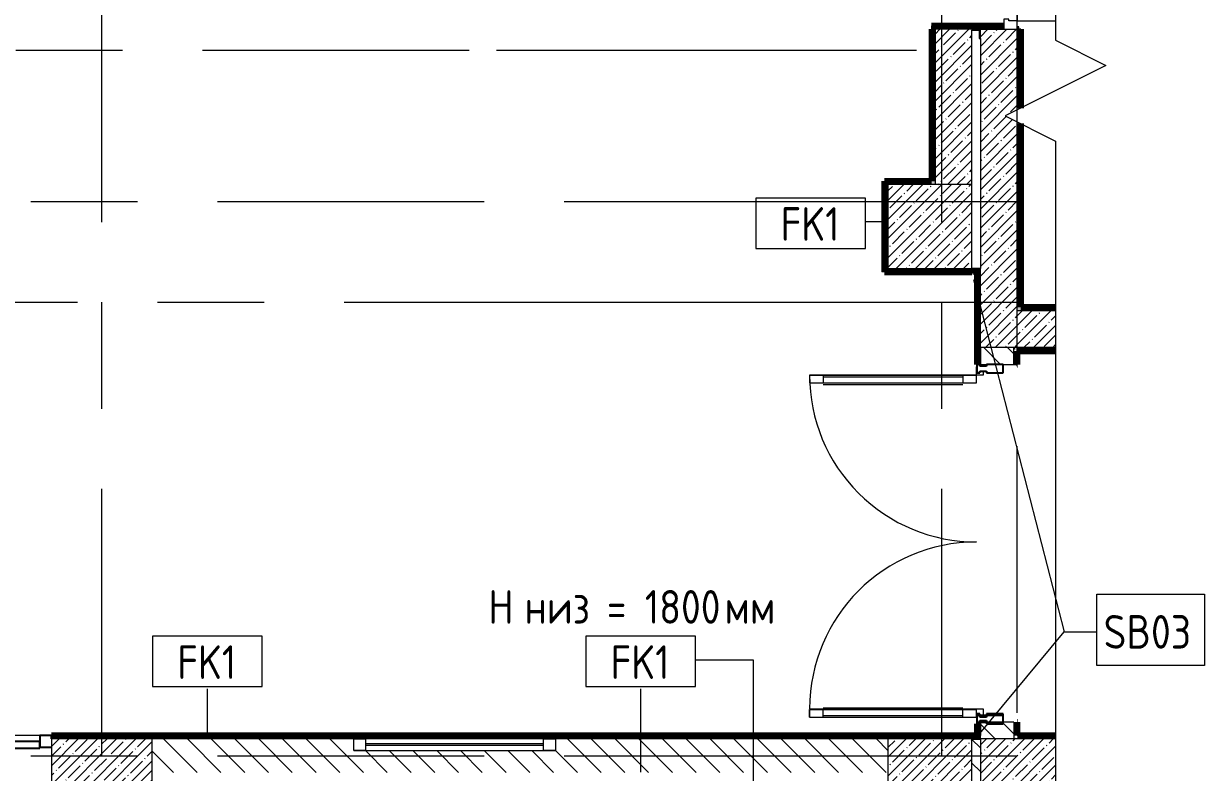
# Model space of a CAD drawing. Header units: millimetres. Extents: x -5426 to 189269, y -8553 to 29000.
# Drawn here: x 32844 to 39874, y 7701 to 12159 of the extents above; entities that cross this region are included whole.
import ezdxf

# ---------------------------------------------------------------- set-up
doc = ezdxf.new("R2010")
doc.units = ezdxf.units.MM
doc.linetypes.add('Осевая', pattern=[3175, 635, -476.25, 1587.5, -476.25])
for name, color, linetype, lineweight in [('A-DETL', 7, 'Continuous', 9), ('A-DETL-GENF', 7, 'Continuous', 9), ('A-DOOR', 7, 'Continuous', 9), ('A-DOOR-1', 7, 'Continuous', 13), ('A-DOOR-FRAM', 7, 'Continuous', 13), ('A-GLAZ', 7, 'Continuous', 9), ('A-GLAZ-1', 7, 'Continuous', 13), ('A-GLAZ-CURT', 7, 'Continuous', 9), ('A-GLAZ-CURT-1', 7, 'Continuous', 25), ('A-GLAZ-CWMG', 7, 'Continuous', 9), ('A-GLAZ-CWMG-1', 7, 'Continuous', 25), ('A-WALL', 7, 'Continuous', 9), ('A-WALL-IDEN', 7, 'Continuous', 9), ('I-WALL', 7, 'Continuous', 9), ('S-COLS', 7, 'Continuous', 9), ('Оси', 7, 'Continuous', 9), ('Оси-2', 7, 'Осевая', 9)]:
    doc.layers.add(name, color=color, linetype=linetype, lineweight=lineweight)
for name, color, linetype, lineweight, true_color in [('A-DETL-GENF-1', 1, 'Continuous', 9, 0xff0000), ('A-WALL-1', 7, 'Continuous', 9, 0xc0c0c0), ('A-WALL-3', 7, 'Continuous', 9, 0xff80c0), ('G-ANNO-TEXT-1', 7, 'Continuous', 9, 0x3c3c3c), ('I-WALL-3', 7, 'Continuous', 9, 0xc0c0c0), ('I-WALL-6', 7, 'Continuous', 80, 0xff80c0)]:
    doc.layers.add(name, color=color, linetype=linetype, lineweight=lineweight, true_color=true_color)
doc.styles.add('GOST Common_1', font='GOST_Common.ttf', dxfattribs={"width": 0.9, "height": 200})
pattern_1 = [(45, (0, 0), (-57.02463, 57.02463), []), (45, (57.025, 0), (-57.02463, 57.02463), [100.806, -20.161, 3.353, -16.808])]
pattern_2 = [(135, (0, 0), (-70.71068, -70.71068), [])]
pattern_3 = [(0, (0, 0), (121.92, 30.48), [10.058, -81.382, 10.058, -81.382, -487.68]), (0, (0, 0), (121.92, 30.48), [-182.88, 10.058, -172.822, 10.058, -81.382, -213.36]), (0, (0, 0), (121.92, 30.48), [-457.2, 10.058, -50.902, 10.058, -142.342]), (120, (45.72, 15.24), (-87.356454, 90.345817), [10.058, -81.382, 10.058, -81.382, -487.68]), (120, (45.72, 15.24), (-87.356454, 90.345817), [-182.88, 10.058, -172.822, 10.058, -81.382, -213.36]), (120, (45.72, 15.24), (-87.356454, 90.345817), [-457.2, 10.058, -50.902, 10.058, -142.342]), (240, (60.96, 76.2), (-34.563546, -120.825817), [10.058, -81.382, 10.058, -81.382, -487.68]), (240, (60.96, 76.2), (-34.563546, -120.825817), [-182.88, 10.058, -172.822, 10.058, -81.382, -213.36]), (240, (60.96, 76.2), (-34.563546, -120.825817), [-457.2, 10.058, -50.902, 10.058, -142.342])]

# ---------------------------------------------------------------- blocks, each defined once
blk = doc.blocks.new('BSC_Колонна _Прямоугольная - 500х500-23286270-План отделки стен 3 этажа в осях 1-12')
at = {"layer": 'S-COLS'}
h = blk.add_hatch(dxfattribs=at)
h.set_pattern_fill('FP_2', color=256, style=0, pattern_type=2)
h.set_pattern_definition([(45, (-38790, -7650), (-57.02463, 57.02463), []), (45, (-38732.975, -7650), (-57.02463, 57.02463), [100.806, -20.161, 3.353, -16.808])])
h.paths.add_polyline_path([(-250, -250), (197.7, -250), (197.7, 250), (-250, 249)])
for p, q in [((197.7, 250), (-250, 250)), ((-250, 249), (-250, -250)), ((-250, -250), (197.7, -250))]:
    blk.add_line(p, q, dxfattribs=at)
blk = doc.blocks.new('BSC_Колонна _Прямоугольная - 600х600-V10-План отделки стен 3 этажа в осях 1-12')
at = {"layer": 'S-COLS'}
h = blk.add_hatch(dxfattribs=at)
h.set_pattern_fill('FP_13', color=256, style=0, pattern_type=2)
h.set_pattern_definition([(45, (-33310, -7600), (-57.02463, 57.02463), []), (45, (-33252.975, -7600), (-57.02463, 57.02463), [100.806, -20.161, 3.353, -16.808])])
h.paths.add_polyline_path([(-300, -300), (300, -300), (300, 300), (-300, 300)])
for p, q in [((300, 300), (-300, 300)), ((-300, 300), (-300, -300)), ((300, -300), (300, 300)), ((-300, -300), (300, -300))]:
    blk.add_line(p, q, dxfattribs=at)
blk = doc.blocks.new('BSC_Колонна _Прямоугольная - 500х500-V20-План отделки стен 3 этажа в осях 1-12')
at = {"layer": 'S-COLS'}
h = blk.add_hatch(dxfattribs=at)
h.set_pattern_fill('FP_23', color=256, style=0, pattern_type=2)
h.set_pattern_definition([(45, (-38240, -7650), (-57.02463, 57.02463), []), (45, (-38182.975, -7650), (-57.02463, 57.02463), [100.806, -20.161, 3.353, -16.808])])
h.paths.add_polyline_path([(-250, -250), (250, -250), (250, 250), (-250, 250)])
for p, q in [((250, 250), (-250, 250)), ((-250, 250), (-250, -250)), ((250, -250), (250, 249)), ((-250, -250), (250, -250))]:
    blk.add_line(p, q, dxfattribs=at)
blk = doc.blocks.new('110_Дверь_СКБ_2Ст - Д-2 1450x2100h_Лестничная клетка EIS60-31576737-План отделки стен 3 этажа в осях 1-12')
at = {"layer": 'A-DOOR'}
for centre, radius, start, end in [((-637.5, 110), 900, 0, 14.67431), ((662.5, 110), 400, 145.24335, 180)]:
    blk.add_arc(centre, radius, start, end, dxfattribs=at)
at = {"layer": 'A-DOOR-1'}
for p, q in [((-637.5, 337.7), (-637.5, 110)), ((-587.5, 110), (-587.5, 337.7)), ((612.5, 337.7), (612.5, 110)), ((662.5, 110), (662.5, 337.7)), ((-637.5, 110), (-587.5, 110)), ((612.5, 110), (662.5, 110))]:
    blk.add_line(p, q, dxfattribs=at)
at = {"layer": 'A-DOOR-FRAM'}
for p, q in [((-672.5, 118), (-742.5, 118)), ((-742.5, 118), (-742.5, 110)), ((-742.5, 110), (-672.5, 110)), ((-637.5, 110), (-687.5, 110)), ((-687.5, 110), (-687.5, 30)), ((-672.5, 110), (-672.5, 118)), ((-637.5, 60), (-637.5, 110)), ((662.5, 110), (662.5, 60)), ((712.5, 110), (662.5, 110)), ((767.5, 118), (697.5, 118)), ((697.5, 118), (697.5, 110)), ((697.5, 110), (767.5, 110)), ((712.5, 30), (712.5, 110)), ((767.5, 110), (767.5, 118)), ((-687.5, 30), (-627.5, 30)), ((-672.5, 30), (-687.5, 30)), ((-687.5, 30), (-687.5, -110)), ((-672.5, -110), (-672.5, 30)), ((-627.5, 60), (-637.5, 60)), ((-627.5, 30), (-627.5, 60)), ((662.5, 60), (652.5, 60)), ((652.5, 60), (652.5, 30)), ((652.5, 30), (712.5, 30)), ((712.5, 30), (697.5, 30)), ((697.5, 30), (697.5, -110)), ((712.5, -110), (712.5, 30)), ((-687.5, -110), (-742.5, -110)), ((-742.5, -110), (-742.5, -118)), ((-742.5, -118), (-687.5, -118)), ((767.5, -110), (718.5, -110)), ((718.5, -118), (767.5, -118)), ((767.5, -118), (767.5, -110))]:
    blk.add_line(p, q, dxfattribs=at)
blk = doc.blocks.new('BSC_Колонна _Прямоугольная - 500х500-V32-План отделки стен 3 этажа в осях 1-12')
at = {"layer": 'S-COLS'}
h = blk.add_hatch(dxfattribs=at)
h.set_pattern_fill('FP_35', color=256, style=0, pattern_type=2)
h.set_pattern_definition([(45, (-38240, -10950), (-57.02463, 57.02463), []), (45, (-38182.975, -10950), (-57.02463, 57.02463), [100.806, -20.161, 3.353, -16.808])])
h.paths.add_polyline_path([(-250, -250), (250, -250), (250, 250), (-250, 250), (-250, -172.7)])
for p, q in [((250, 250), (-250, 250)), ((-250, 250), (-250, -250)), ((250, -250), (250, 250)), ((-250, -250), (250, -250))]:
    blk.add_line(p, q, dxfattribs=at)
blk = doc.blocks.new('120_Окно_СКБ_1Ст - 120_Окно_СКБ_1Ст 400х1200 EI30-24228909-План отделки стен 3 этажа в осях 1-12')
at = {"layer": 'A-GLAZ'}
for p, q in [((600, 100), (-600, 100)), ((-600, 30), (600, 30)), ((530, 70), (-530, 70)), ((530, 60), (-530, 60))]:
    blk.add_line(p, q, dxfattribs=at)
at = {"layer": 'A-GLAZ-1'}
for p, q in [((-600, 30), (-600, 100)), ((-600, 100), (-530, 100)), ((-530, 100), (-530, 30)), ((530, 30), (530, 100)), ((530, 100), (600, 100)), ((600, 100), (600, 30)), ((-530, 30), (-600, 30)), ((600, 30), (530, 30))]:
    blk.add_line(p, q, dxfattribs=at)
blk = doc.blocks.new('Прямоугольный импост - 50 x 70 мм-31700031-План отделки стен 3 этажа в осях 1-12')
at = {"layer": 'A-GLAZ-CWMG-1'}
for p, q in [((-70, 35), (0, 35)), ((-70, -35), (-70, 35)), ((0, -35), (-70, -35)), ((0, -15), (0, -35))]:
    blk.add_line(p, q, dxfattribs=at)
blk = doc.blocks.new('Системная панель - Стекло - 40мм-32257331-План отделки стен 3 этажа в осях 1-12')
at = {"layer": 'A-GLAZ-CURT'}
h = blk.add_hatch(dxfattribs=at)
h.set_pattern_fill('FP_42', color=256, style=0, pattern_type=2)
h.set_pattern_definition([(45, (-32642.5, -7785), (-282.8427, 282.8427), [200, -600]), (45, (-32842.5, -7885), (-282.8427, 282.8427), [600, -200]), (45, (-32442.5, -7985), (-282.8427, 282.8427), [200, -600])])
h.paths.add_polyline_path([(397.5, -40), (397.5, 0), (-397.5, 0), (-397.5, -40)])
at = {"layer": 'A-GLAZ-CURT-1'}
for p, q in [((397.5, 0), (-397.5, 0)), ((-397.5, 0), (-397.5, -40)), ((397.5, -40), (397.5, 0)), ((-397.5, -40), (397.5, -40))]:
    blk.add_line(p, q, dxfattribs=at)
blk = doc.blocks.new('Прямоугольный импост - 50 x 70 мм-31720914-План отделки стен 3 этажа в осях 1-12')
at = {"layer": 'A-GLAZ-CWMG'}
blk.add_line((32940, 7920), (32145, 7920), dxfattribs=at)
blk = doc.blocks.new('Прямоугольный импост - Импост структурный с накладкой - 160мм Темный-31239214-План отделки стен 3 этажа в осях 1-12')
at = {"layer": 'A-GLAZ-CWMG-1'}
for p, q in [((-50, 0), (-50, 17)), ((-50, 17), (0, 17)), ((-40, 0), (-50, 0)), ((-40, -40), (-40, 0)), ((0, 0), (-10, 0)), ((-10, 0), (-10, -40)), ((0, 17), (0, 0)), ((-50, -140), (-50, -40)), ((-50, -40), (-40, -40)), ((-10, -40), (0, -40)), ((0, -40), (0, -140)), ((0, -140), (-50, -140))]:
    blk.add_line(p, q, dxfattribs=at)
blk = doc.blocks.new('Дверь_Витражная_остекление_ - ДВН_ДАО_Главный вход_1800 в свету 5-32258809-План отделки стен 3 этажа в осях 1-12')
at = {"layer": 'A-DETL-GENF'}
for p, q in [((-947.5, -20), (-992.5, -20)), ((-992.5, -1012.5), (-992.5, -20)), ((-947.5, -20), (-992.5, -20)), ((-992.5, -20), (-992.5, -1012.5)), ((-947.5, -1012.5), (-947.5, -20)), ((-947.5, -1012.5), (-947.5, -20)), ((997.5, -1012.5), (997.5, -20)), ((997.5, -20), (997.5, -1012.5)), ((1042.5, -1012.5), (1042.5, -20)), ((1042.5, -1012.5), (1042.5, -20)), ((-992.5, -100), (-947.5, -100)), ((-982.5, -932.5), (-982.5, -100)), ((-938.5, -932.5), (-938.5, -100)), ((988.5, -932.5), (988.5, -100)), ((1042.5, -100), (997.5, -100)), ((1032.5, -932.5), (1032.5, -100)), ((-992.5, -932.5), (-947.5, -932.5)), ((1042.5, -932.5), (997.5, -932.5)), ((-992.5, -1012.5), (-947.5, -1012.5)), ((-992.5, -1012.5), (-947.5, -1012.5)), ((1042.5, -1012.5), (997.5, -1012.5)), ((997.5, -1012.5), (1042.5, -1012.5))]:
    blk.add_line(p, q, dxfattribs=at)
at = {"layer": 'A-DOOR'}
for p, q in [((-992.5, -1012.5), (-992.5, -20)), ((992.5, -1012.5), (992.5, -20))]:
    blk.add_line(p, q, dxfattribs=at)
for centre, start, end in [((-992.5, -20), 270, 0), ((992.5, -20), 180, 270)]:
    blk.add_arc(centre, 992.5, start, end, dxfattribs=at)
at = {"layer": 'A-DOOR-1'}
for p, q in [((-1017.5, 20), (-992.5, 20)), ((-992.5, 20), (-992.5, -20)), ((992.5, 20), (1032.5, 20)), ((992.5, -20), (992.5, 20)), ((-1042.5, -20), (-1042.5, -17)), ((-992.5, -20), (-1042.5, -20)), ((1042.5, -20), (992.5, -20)), ((1042.5, -17), (1042.5, -20))]:
    blk.add_line(p, q, dxfattribs=at)
blk = doc.blocks.new('Прямоугольный импост - Импост структурный с накладкой - 160мм Темный-31915521-План отделки стен 3 этажа в осях 1-12')
at = {"layer": 'A-GLAZ-CWMG-1'}
for p, q in [((-25, 0), (-25, 17)), ((-25, 17), (25, 17)), ((-15, 0), (-25, 0)), ((-15, -40), (-15, 0)), ((25, 0), (15, 0)), ((15, 0), (15, -40)), ((25, 17), (25, 0)), ((-25, -140), (-25, -40)), ((-25, -40), (-15, -40)), ((15, -40), (25, -40)), ((25, -40), (25, -140)), ((25, -140), (-25, -140))]:
    blk.add_line(p, q, dxfattribs=at)
blk = doc.blocks.new('Прямоугольный импост - Импост структурный с накладкой - 160мм Темный-32469899-План отделки стен 3 этажа в осях 1-12')
at = {"layer": 'A-GLAZ-CWMG-1'}
for p, q in [((0, 17), (-50, 17)), ((-50, 17), (-50, 0)), ((-50, 0), (-40, 0)), ((-40, 0), (-40, -40)), ((-10, -40), (-10, 0)), ((-10, 0), (0, 0)), ((0, 0), (0, 17)), ((-40, -40), (-50, -40)), ((-50, -40), (-50, -140)), ((0, -40), (-10, -40)), ((0, -140), (0, -40)), ((-50, -140), (0, -140))]:
    blk.add_line(p, q, dxfattribs=at)
blk = doc.blocks.new('DET_L_Линия разрыва - М100-30654710-План отделки стен 3 этажа в осях 1-12')
at = {"layer": 'A-DETL-GENF'}
for p, q in [((11889.9, 300), (11739.9, 0)), ((12189.9, -300), (11889.9, 300)), ((11739.9, 0), (0, 0)), ((12339.9, 0), (12189.9, -300)), ((24079.7, 0), (12339.9, 0))]:
    blk.add_line(p, q, dxfattribs=at)
blk = doc.blocks.new('М_стена_0001 - Типоразмер_без рамки-25382661-План отделки стен 3 этажа в осях 1-12')
at = {"layer": 'A-WALL-IDEN'}
for p, q in [((3.258, 1.523), (-3.273, 1.523)), ((-3.273, 1.523), (-3.273, -1.477)), ((3.258, -1.477), (3.258, 1.523)), ((-3.273, -1.477), (3.258, -1.477))]:
    blk.add_line(p, q, dxfattribs=at)

msp = doc.modelspace()

# ---------------------------------------------------------------- hatches: boundary and pattern name
at = {"layer": 'A-DETL-GENF-1'}
for points in [[(38540, 12119), (38540, 12140), (38490, 12140), (38490, 12119)], [(38540, 10679), (38540, 10700), (38490, 10700), (38490, 10679)], [(38540, 7899), (38540, 7920), (38490, 7920), (38490, 7899)]]:
    msp.add_hatch(color=256, dxfattribs=at).paths.add_polyline_path(points)
at = {"layer": 'I-WALL'}
h = msp.add_hatch(dxfattribs=at)
h.set_pattern_fill('FP_12', color=256, style=0, pattern_type=2)
h.set_pattern_definition(pattern_1)
h.paths.add_polyline_path([(38490, 11200), (38490, 11200), (38490, 12125), (38270, 12125), (38270, 11200)])
h.paths.add_polyline_path([(38270, 13525), (38490, 13525), (38490, 15200), (38270, 15200), (38270, 14601.3)])
h = msp.add_hatch(dxfattribs=at)
h.set_pattern_fill('FP_12', color=256, style=0, pattern_type=2)
h.set_pattern_definition(pattern_1)
h.paths.add_polyline_path([(38740, 10230), (38760, 10230), (38760, 11573.7), (38687.7, 11609.9), (38760, 11646), (38760, 12125), (38540, 12125), (38540, 10230)])
h.paths.add_polyline_path([(38760, 13525), (38760, 15200), (38540, 15200), (38540, 13525), (38710, 13525)])
h = msp.add_hatch(dxfattribs=at)
h.set_pattern_fill('FP_36', color=256, style=0, pattern_type=2)
h.set_pattern_definition(pattern_3)
h.paths.add_polyline_path([(38270, 11200), (38270, 12125), (38250, 12125), (38250, 11200)])
h.paths.add_polyline_path([(38270, 13525), (38270, 14980), (38250, 14980), (38250, 13525)])
h = msp.add_hatch(dxfattribs=at)
h.set_pattern_fill('FP_36', color=256, style=0, pattern_type=2)
h.set_pattern_definition(pattern_3)
h.paths.add_polyline_path([(38780, 10450), (38780, 11563.7), (38760, 11573.7), (38760, 10450)])
h.paths.add_polyline_path([(38760, 11646), (38780, 11656), (38780, 12125), (38768, 12125), (38768, 12070), (38760, 12070), (38760, 11909.9)])
h.paths.add_polyline_path([(38780, 13525), (38780, 14960), (38760, 14960), (38760.8, 13580), (38768, 13580), (38768, 13525)])
h = msp.add_hatch(dxfattribs=at)
h.set_pattern_fill('FP_36', color=256, style=0, pattern_type=2)
h.set_pattern_definition(pattern_3)
h.paths.add_polyline_path([(38490, 12125), (38490, 12140), (38680, 12140), (38680, 12145), (38250, 12145), (38250, 12125)])
h = msp.add_hatch(dxfattribs=at)
h.set_pattern_fill('FP_36', color=256, style=0, pattern_type=2)
h.set_pattern_definition(pattern_3)
h.paths.add_polyline_path([(38250, 11200), (38249, 11220), (37970, 11220), (37970, 11200), (37990, 11200)])
h = msp.add_hatch(dxfattribs=at)
h.set_pattern_fill('FP_36', color=256, style=0, pattern_type=2)
h.set_pattern_definition(pattern_3)
h.paths.add_polyline_path([(37990, 10680), (37990, 11200), (37970, 11200), (37970, 10680)])
h = msp.add_hatch(dxfattribs=at)
h.set_pattern_fill('FP_36', color=256, style=0, pattern_type=2)
h.set_pattern_definition(pattern_3)
h.paths.add_polyline_path([(37990, 10680), (38490, 10681.1), (38490, 10700), (37990, 10700)])
h = msp.add_hatch(dxfattribs=at)
h.set_pattern_fill('FP_36', color=256, style=0, pattern_type=2)
h.set_pattern_definition(pattern_3)
h.paths.add_polyline_path([(38521, 7920), (38540, 7920), (38540, 8000), (38520, 8000), (38520, 7920)])
h.paths.add_polyline_path([(38540, 10130), (38540, 10679), (38520, 10679), (38520, 10130)])
h = msp.add_hatch(dxfattribs=at)
h.set_pattern_fill('FP_12', color=256, style=0, pattern_type=2)
h.set_pattern_definition(pattern_1)
h.paths.add_polyline_path([(38987.7, 10230), (38987.7, 10450), (38760, 10450), (38760, 10230)])
h = msp.add_hatch(dxfattribs=at)
h.set_pattern_fill('FP_36', color=256, style=0, pattern_type=2)
h.set_pattern_definition(pattern_3)
h.paths.add_polyline_path([(38780, 10450), (38987.7, 10450), (38987.7, 10470), (38780, 10470)])
h = msp.add_hatch(dxfattribs=at)
h.set_pattern_fill('FP_10', color=256, style=0, pattern_type=2)
h.set_pattern_definition(pattern_2)
h.paths.add_polyline_path([(38616.5, 7900), (38740, 7900), (38740, 8000), (38540, 8000), (38540, 7900)])
h.paths.add_polyline_path([(38540, 10130), (38740, 10130), (38740, 10230), (38540, 10230)])
h = msp.add_hatch(dxfattribs=at)
h.set_pattern_fill('FP_36', color=256, style=0, pattern_type=2)
h.set_pattern_definition(pattern_3)
h.paths.add_polyline_path([(38740, 7900), (38760, 7900), (38760, 7980), (38740, 7980), (38740, 7909.3)])
h.paths.add_polyline_path([(38740, 10130), (38760, 10130), (38760, 10230), (38740, 10230)])
h = msp.add_hatch(dxfattribs=at)
h.set_pattern_fill('FP_36', color=256, style=0, pattern_type=2)
h.set_pattern_definition(pattern_3)
h.paths.add_polyline_path([(38760, 10210), (38987.7, 10210), (38987.7, 10230), (38760, 10230)])
h = msp.add_hatch(dxfattribs=at)
h.set_pattern_fill('FP_36', color=256, style=0, pattern_type=2)
h.set_pattern_definition(pattern_3)
h.paths.add_polyline_path([(37990, 7900), (38490, 7900), (38490, 7920), (33010, 7920), (33010, 7900), (37885.8, 7900)])
h.paths.add_polyline_path([(30510, 7900), (30510, 7920), (27465, 7920), (27465, 7908), (27495, 7908), (27495, 7900), (29809.7, 7900)])
h.paths.add_polyline_path([(26160, 7900), (26335, 7900.3), (26335, 7908), (26365, 7908), (26365, 7920), (24051, 7920), (24051, 7900), (25560, 7900)])
h.paths.add_polyline_path([(20609.5, 7900), (22611, 7900), (22611, 7920), (15009.3, 7920), (15009.3, 7900), (19409.5, 7900)])
h.paths.add_polyline_path([(10117.8, 7900), (13569.3, 7900), (13569.3, 7920), (6530, 7920), (6530, 7900), (8260, 7900)])
h.paths.add_polyline_path([(3340, 7900), (4030, 7900), (4030, 7920), (3285, 7920), (3285, 7908), (3340, 7908)])
h.paths.add_polyline_path([(1830, 7900), (1830, 7908), (1885, 7908), (1885, 7920), (1250, 7920), (1250, 7900), (1348.9, 7900)])
h = msp.add_hatch(dxfattribs=at)
h.set_pattern_fill('FP_10', color=256, style=0, pattern_type=2)
h.set_pattern_definition(pattern_2)
h.paths.add_polyline_path([(37190, 7700), (37990, 7700), (37990, 7900), (36010, 7900), (36010, 7830), (34810, 7830), (34810, 7900), (33610, 7900), (33610, 7700), (36424.3, 7700)])
h.paths.add_polyline_path([(38540, 7700), (38540, 7899), (38490, 7899), (38490, 7700)])
h.paths.add_polyline_path([(29809.7, 7700), (30510, 7700), (30510, 7900), (29809.7, 7900), (29809.7, 7857.2)])
h = msp.add_hatch(dxfattribs=at)
h.set_pattern_fill('FP_36', color=256, style=0, pattern_type=2)
h.set_pattern_definition(pattern_3)
h.paths.add_polyline_path([(38987.7, 7900), (38987.7, 7920), (38760, 7920), (38760, 7900)])

# ---------------------------------------------------------------- linework, layer by layer
at = {"layer": 'A-DETL'}
for p, q in [((38540, 12140), (38490, 12140)), ((38490, 12140), (38490, 12119)), ((38490, 12119), (38540, 12119)), ((38540, 12119), (38540, 12140)), ((38540, 10700), (38490, 10700)), ((38490, 10700), (38490, 10679)), ((38540, 10679), (38540, 10700)), ((38490, 10679), (38540, 10679)), ((38540, 7920), (38490, 7920)), ((38490, 7920), (38490, 7899)), ((38490, 7899), (38540, 7899)), ((38540, 7899), (38540, 7920))]:
    msp.add_line(p, q, dxfattribs=at)
at = {"layer": 'A-WALL'}
for p, q in [((38250, 12125), (38250, 11220)), ((38270, 12125), (38270, 11200)), ((38760, 11646), (38760, 12070)), ((38760, 10450), (38760, 11573.7)), ((38249, 11220), (37970, 11220)), ((37990, 10680), (38490, 10680)), ((38520, 10679), (38520, 10130)), ((38540, 10130), (38540, 10679)), ((38781, 10470), (38780, 10470)), ((38780, 10450), (38987.7, 10450)), ((38760, 10230), (38540, 10230)), ((38540, 10230), (38540, 10130)), ((38740, 10130), (38740, 10230)), ((38540, 8000), (38540, 7920)), ((38540, 7920), (38540, 8000)), ((38520, 7921), (38520, 7920)), ((38761, 7920), (38760, 7920))]:
    msp.add_line(p, q, dxfattribs=at)
at = {"layer": 'A-WALL-1'}
for p, q in [((38529.5, 12156), (38509.5, 12156)), ((38509.5, 12156), (38509.5, 12140)), ((38529.5, 12140), (38529.5, 12156)), ((38494.5, 10679), (38494.5, 10669)), ((38494.5, 10669), (38514.5, 10669)), ((38514.5, 10669), (38514.5, 10679)), ((38529.5, 7931), (38509.5, 7931)), ((38509.5, 7931), (38509.5, 7920)), ((38529.5, 7920), (38529.5, 7931))]:
    msp.add_line(p, q, dxfattribs=at)
at = {"layer": 'A-WALL-3'}
for p, q in [((38249, 11220), (38250, 11220)), ((38760, 10210), (38760, 10209)), ((38520, 7921), (38520, 7990)), ((38761, 7920), (38987.7, 7920))]:
    msp.add_line(p, q, dxfattribs=at)
at = {"layer": 'A-WALL-IDEN'}
for p, q in [((37969.5, 10978.4), (37857, 10978.4)), ((37189.5, 8369.2), (36844.8, 8369.2)), ((37189.5, 7495.4), (37189.5, 8369.2)), ((33938.8, 7920.5), (33938.8, 8197.2)), ((36518.2, 7701.2), (36518.2, 8197.2))]:
    msp.add_line(p, q, dxfattribs=at)
at = {"layer": 'G-ANNO-TEXT-1'}
for p, q in [((38498.4, 10632.5), (39038.5, 8537.4)), ((38526.2, 7920.7), (39038.5, 8537.4)), ((39038.5, 8537.4), (39233.7, 8537.4)), ((39038.5, 8537.4), (39233.7, 8537.4))]:
    msp.add_line(p, q, dxfattribs=at)
at = {"layer": 'G-ANNO-TEXT-1', "flags": 128}
msp.add_lwpolyline([(39233.7, 8761.8), (39873.5, 8761.8), (39873.5, 8337.8), (39233.7, 8337.8)], close=True, dxfattribs=at)
at = {"layer": 'I-WALL-3'}
for p, q in [((38250, 12145), (38250, 12125)), ((38490, 12125), (38250, 12125)), ((38490, 11200), (38490, 12119)), ((38780, 12125), (38768, 12125)), ((38540, 12070), (38540, 10700)), ((38760, 10450), (38780, 10450)), ((38780, 10450), (38780, 10450)), ((38760, 10230), (38987.7, 10230)), ((38987.7, 10230), (38760, 10230)), ((38520, 10130), (38760, 10130)), ((38520, 8000), (38520, 7990)), ((38740, 8000), (38520, 8000)), ((38740, 8000), (38740, 7900)), ((38760, 7980), (38740, 7980)), ((33010, 7920), (33010, 7900)), ((34810, 7900), (33610, 7900)), ((37990, 7900), (36010, 7900))]:
    msp.add_line(p, q, dxfattribs=at)
at = {"layer": 'I-WALL-6'}
for p, q in [((38250, 12125), (38249, 12125)), ((38249, 12125), (38249, 11220)), ((38680, 12146), (38250, 12146)), ((38250, 12146), (38250, 12145)), ((38250, 12145), (38680, 12145)), ((38780, 12125), (38780, 11656)), ((38781, 12125), (38780, 12125)), ((38781, 11656.5), (38781, 12125)), ((38780, 11563.7), (38780, 10470)), ((38781, 10471), (38781, 11563.2)), ((37969, 11221), (37969, 10679)), ((38250, 11221), (37969, 11221)), ((37970, 10680), (37970, 11220)), ((37969, 10679), (38490, 10679)), ((37990, 10680), (37970, 10680)), ((38519, 10679), (38519, 10130)), ((38987.7, 10471), (38781, 10471)), ((38781, 10470), (38987.7, 10470)), ((38987.7, 10210), (38760, 10210)), ((38760, 10209), (38760, 10130)), ((38761, 10209), (38987.7, 10209)), ((38761, 10130), (38761, 10209)), ((38519, 10130), (38520, 10130)), ((38760, 10130), (38761, 10130)), ((38520, 7990), (38519, 7990)), ((38519, 7990), (38519, 7921)), ((38760, 8000), (38760, 7920)), ((38761, 8000), (38760, 8000)), ((38761, 7921), (38761, 8000)), ((38519, 7921), (33010, 7921)), ((33010, 7921), (33010, 7920)), ((33010, 7920), (38490, 7920)), ((38987.7, 7921), (38761, 7921))]:
    msp.add_line(p, q, dxfattribs=at)
at = {"layer": 'Оси'}
for p, q in [((35660, 12000), (38160, 12000)), ((36260, 11100), (38760, 11100)), ((36260, 10500), (38760, 10500)), ((36260, 7800), (38760, 7800))]:
    msp.add_line(p, q, dxfattribs=at)
at = {"layer": 'Оси-2'}
for p, q in [((33310, 339.8), (33310, 24898.1)), ((38310, 339.8), (38310, 21277.7)), ((38760, 593.7), (38760, 12700)), ((-2126, 12000), (35660, 12000)), ((-2038.2, 11100), (36260, 11100)), ((-1283.5, 10500), (36260, 10500)), ((-2038.2, 7800), (36260, 7800))]:
    msp.add_line(p, q, dxfattribs=at)

# ---------------------------------------------------------------- block references
at = {"layer": 'A-DETL-GENF', "rotation": 90.00000000000031}
msp.add_blockref('DET_L_Линия разрыва - М100-30654710-План отделки стен 3 этажа в осях 1-12', (38987.7, -280), dxfattribs=at)
at = {"layer": 'A-DOOR', "rotation": 269.9999999999999}
for name, p in [('110_Дверь_СКБ_2Ст - Д-2 1450x2100h_Лестничная клетка EIS60-31576737-План отделки стен 3 этажа в осях 1-12', (38650, 12837.5)), ('Дверь_Витражная_остекление_ - ДВН_ДАО_Главный вход_1800 в свету 5-32258809-План отделки стен 3 этажа в осях 1-12', (38536, 9072.5))]:
    msp.add_blockref(name, p, dxfattribs=at)
at = {"layer": 'A-GLAZ'}
msp.add_blockref('120_Окно_СКБ_1Ст - 120_Окно_СКБ_1Ст 400х1200 EI30-24228909-План отделки стен 3 этажа в осях 1-12', (35410, 7800), dxfattribs=at)
at = {"layer": 'A-GLAZ-CURT'}
msp.add_blockref('Системная панель - Стекло - 40мм-32257331-План отделки стен 3 этажа в осях 1-12', (32542.5, 7885), dxfattribs=at)
at = {"layer": 'A-GLAZ-CWMG', "rotation": 89.99999999999993}
msp.add_blockref('Прямоугольный импост - Импост структурный с накладкой - 160мм Темный-32469899-План отделки стен 3 этажа в осях 1-12', (38536, 10130), dxfattribs=at)
at = {"layer": 'A-GLAZ-CWMG', "extrusion": (0, 0, -1)}
for name, p, rotation in [('Прямоугольный импост - Импост структурный с накладкой - 160мм Темный-31239214-План отделки стен 3 этажа в осях 1-12', (-38536, 8000), 270.0000000000001), ('Прямоугольный импост - Импост структурный с накладкой - 160мм Темный-31915521-План отделки стен 3 этажа в осях 1-12', (-38536, 8015), 270.0000000000001), ('Прямоугольный импост - 50 x 70 мм-31700031-План отделки стен 3 этажа в осях 1-12', (-33010, 7885), 180)]:
    msp.add_blockref(name, p, dxfattribs=dict(at, rotation=rotation))
at = {"layer": 'A-GLAZ-CWMG'}
msp.add_blockref('Прямоугольный импост - 50 x 70 мм-31720914-План отделки стен 3 этажа в осях 1-12', (0, 0), dxfattribs=at)
at = {"layer": 'A-WALL-IDEN', "xscale": 99.99999999999993, "yscale": 99.99999999999993, "zscale": 99.99999999999993}
for p in [(37531.2, 10967.9), (33939.6, 8358.8), (36519, 8358.8)]:
    msp.add_blockref('М_стена_0001 - Типоразмер_без рамки-25382661-План отделки стен 3 этажа в осях 1-12', p, dxfattribs=at)
at = {"layer": 'S-COLS'}
for name, p in [('BSC_Колонна _Прямоугольная - 500х500-V32-План отделки стен 3 этажа в осях 1-12', (38240, 10950)), ('BSC_Колонна _Прямоугольная - 600х600-V10-План отделки стен 3 этажа в осях 1-12', (33310, 7600)), ('BSC_Колонна _Прямоугольная - 500х500-V20-План отделки стен 3 этажа в осях 1-12', (38240, 7650)), ('BSC_Колонна _Прямоугольная - 500х500-23286270-План отделки стен 3 этажа в осях 1-12', (38790, 7650))]:
    msp.add_blockref(name, p, dxfattribs=at)

# ---------------------------------------------------------------- texts
at = {"layer": 'A-WALL-IDEN', "char_height": 200, "width": 447.342, "attachment_point": 1, "style": 'GOST Common_1'}
for insert in [(37351, 11066), (33759.4, 8456.8), (36338.8, 8456.8)]:
    msp.add_mtext('FK1', dxfattribs=dict(at, insert=insert))
at = {"layer": 'G-ANNO-TEXT-1', "char_height": 200, "attachment_point": 1, "style": 'GOST Common_1'}
for s, insert, width in [(' = 1800 ', (36207, 8786.1), 981.265), ('H ', (35611.7, 8786.1), 259.747), ('низ', (35826, 8786.1), 461.772), ('мм', (37016.7, 8786.1), 360.759), ('SB03', (39273.7, 8637.4), 671.012)]:
    msp.add_mtext(s, dxfattribs=dict(at, insert=insert, width=width))

doc.saveas('drawing.dxf')
